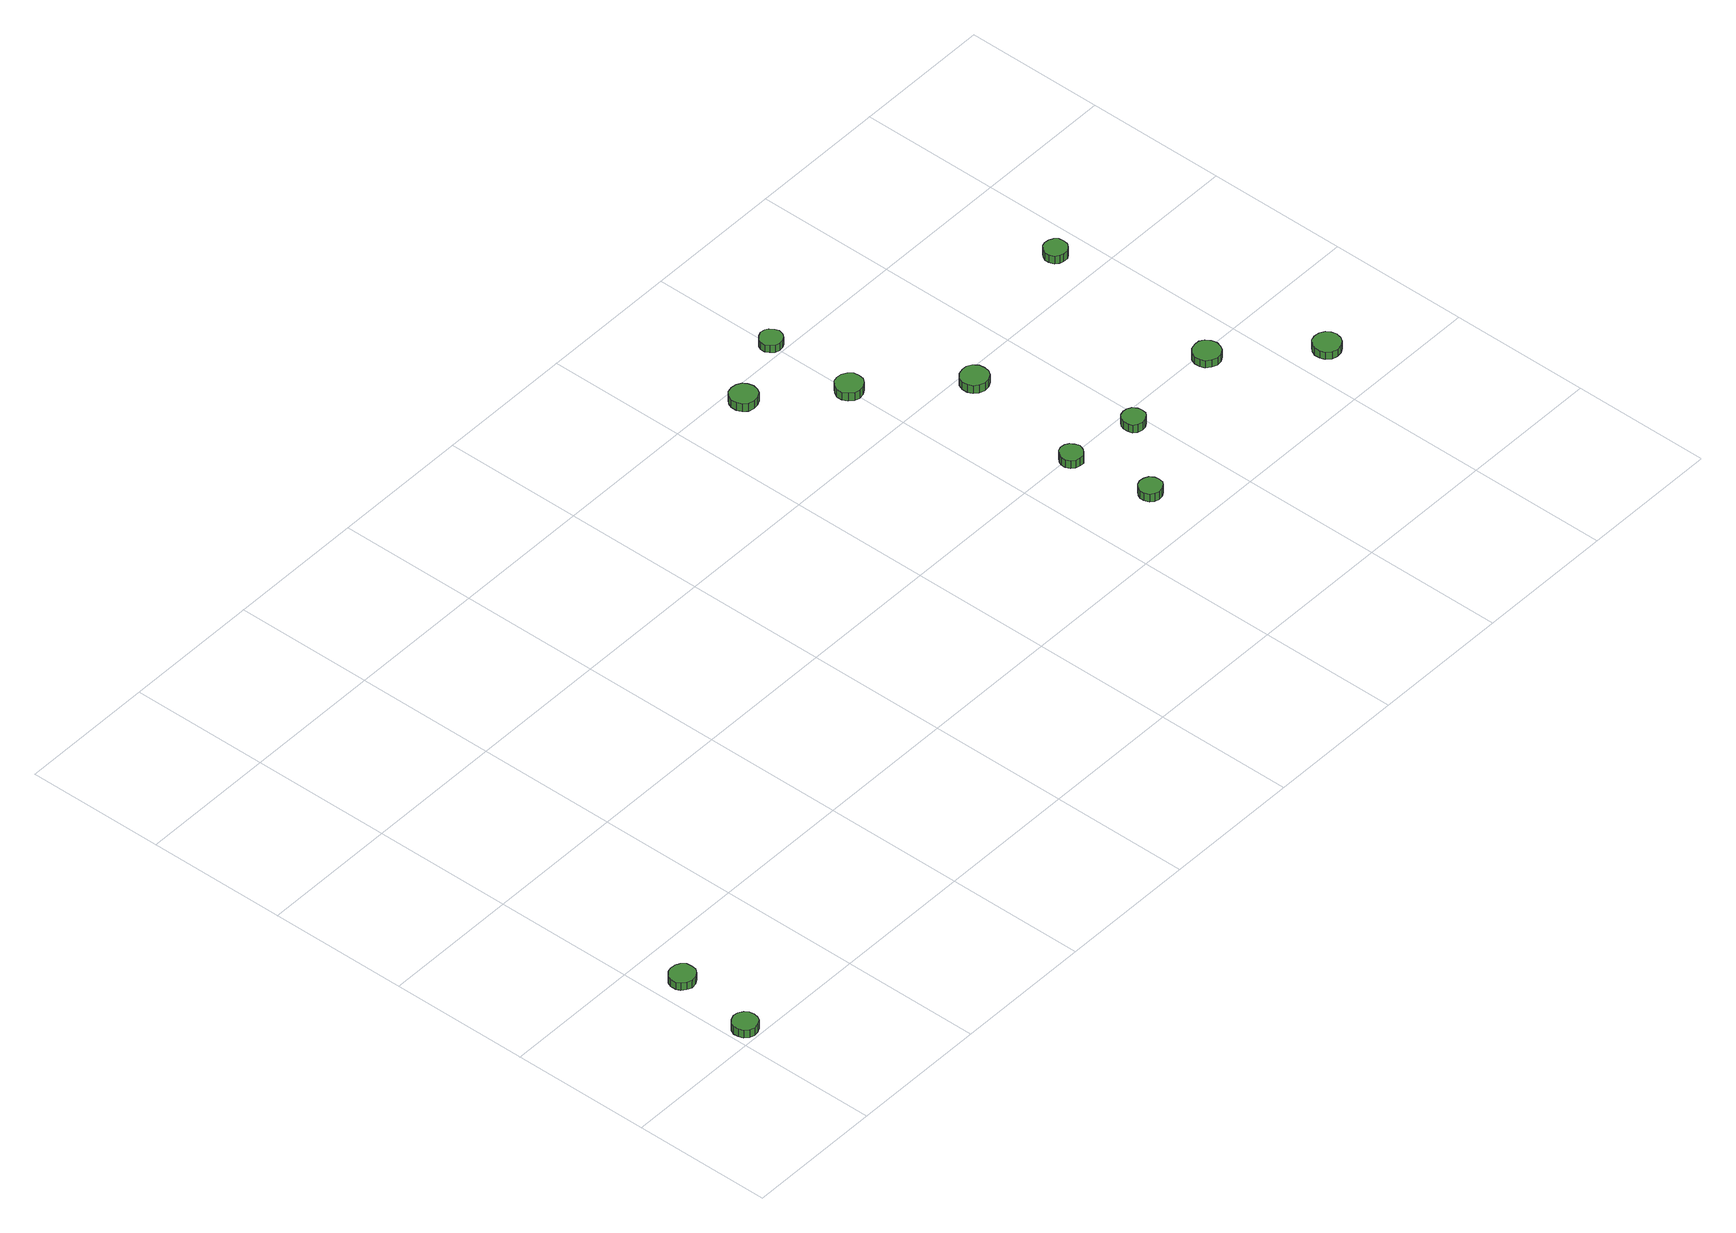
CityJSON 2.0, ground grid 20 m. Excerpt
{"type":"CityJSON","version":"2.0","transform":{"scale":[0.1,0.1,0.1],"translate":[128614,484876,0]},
"CityObjects":{
"tree1":{"type":"SolitaryVegetationObject","attributes":{"function":"something"},"geometry":[{"type":"MultiSurface","lod":"1","boundaries":[[[0,1,2,3,4,5,6,7,8,9,10,11,12,13,14]],[[15,16,17,18,19,20,21,22,23,24,25,26,27,28,29]],[[0,29,28,1]],[[1,28,27,2]],[[2,27,26,3]],[[3,26,25,4]],[[4,25,24,5]],[[5,24,23,6]],[[6,23,22,7]],[[7,22,21,8]],[[8,21,20,9]],[[9,20,19,10]],[[10,19,18,11]],[[11,18,17,12]],[[12,17,16,13]],[[13,16,15,14]],[[14,15,29,0]]]}]},
"tree2":{"type":"SolitaryVegetationObject","attributes":{"function":"something"},"geometry":[{"type":"MultiSurface","lod":"1","boundaries":[[[30,31,32,33,34,35,36,37,38,39,40,41,42,43,44]],[[45,46,47,48,49,50,51,52,53,54,55,56,57,58,59]],[[30,59,58,31]],[[31,58,57,32]],[[32,57,56,33]],[[33,56,55,34]],[[34,55,54,35]],[[35,54,53,36]],[[36,53,52,37]],[[37,52,51,38]],[[38,51,50,39]],[[39,50,49,40]],[[40,49,48,41]],[[41,48,47,42]],[[42,47,46,43]],[[43,46,45,44]],[[44,45,59,30]]]}]},
"tree3":{"type":"SolitaryVegetationObject","attributes":{"function":"something"},"geometry":[{"type":"MultiSurface","lod":"1","boundaries":[[[60,61,62,63,64,65,66,67,68,69,70,71,72,73,74]],[[75,76,77,78,79,80,81,82,83,84,85,86,87,88,89]],[[60,89,88,61]],[[61,88,87,62]],[[62,87,86,63]],[[63,86,85,64]],[[64,85,84,65]],[[65,84,83,66]],[[66,83,82,67]],[[67,82,81,68]],[[68,81,80,69]],[[69,80,79,70]],[[70,79,78,71]],[[71,78,77,72]],[[72,77,76,73]],[[73,76,75,74]],[[74,75,89,60]]]}]},
"tree4":{"type":"SolitaryVegetationObject","attributes":{"function":"something"},"geometry":[{"type":"MultiSurface","lod":"1","boundaries":[[[90,91,92,93,94,95,96,97,98,99,100,101,102,103,104]],[[105,106,107,108,109,110,111,112,113,114,115,116,117,118,119]],[[90,119,118,91]],[[91,118,117,92]],[[92,117,116,93]],[[93,116,115,94]],[[94,115,114,95]],[[95,114,113,96]],[[96,113,112,97]],[[97,112,111,98]],[[98,111,110,99]],[[99,110,109,100]],[[100,109,108,101]],[[101,108,107,102]],[[102,107,106,103]],[[103,106,105,104]],[[104,105,119,90]]]}]},
"tree5":{"type":"SolitaryVegetationObject","attributes":{"function":"something"},"geometry":[{"type":"MultiSurface","lod":"1","boundaries":[[[120,121,122,123,124,125,126,127,128,129,130,131,132,133,134]],[[135,136,137,138,139,140,141,142,143,144,145,146,147,148,149]],[[120,149,148,121]],[[121,148,147,122]],[[122,147,146,123]],[[123,146,145,124]],[[124,145,144,125]],[[125,144,143,126]],[[126,143,142,127]],[[127,142,141,128]],[[128,141,140,129]],[[129,140,139,130]],[[130,139,138,131]],[[131,138,137,132]],[[132,137,136,133]],[[133,136,135,134]],[[134,135,149,120]]]}]},
"tree6":{"type":"SolitaryVegetationObject","attributes":{"function":"something"},"geometry":[{"type":"MultiSurface","lod":"1","boundaries":[[[150,151,152,153,154,155,156,157,158,159,160,161,162,163,164]],[[165,166,167,168,169,170,171,172,173,174,175,176,177,178,179]],[[150,179,178,151]],[[151,178,177,152]],[[152,177,176,153]],[[153,176,175,154]],[[154,175,174,155]],[[155,174,173,156]],[[156,173,172,157]],[[157,172,171,158]],[[158,171,170,159]],[[159,170,169,160]],[[160,169,168,161]],[[161,168,167,162]],[[162,167,166,163]],[[163,166,165,164]],[[164,165,179,150]]]}]},
"tree7":{"type":"SolitaryVegetationObject","attributes":{"function":"something"},"geometry":[{"type":"MultiSurface","lod":"1","boundaries":[[[180,181,182,183,184,185,186,187,188,189,190,191,192,193,194]],[[195,196,197,198,199,200,201,202,203,204,205,206,207,208,209]],[[180,209,208,181]],[[181,208,207,182]],[[182,207,206,183]],[[183,206,205,184]],[[184,205,204,185]],[[185,204,203,186]],[[186,203,202,187]],[[187,202,201,188]],[[188,201,200,189]],[[189,200,199,190]],[[190,199,198,191]],[[191,198,197,192]],[[192,197,196,193]],[[193,196,195,194]],[[194,195,209,180]]]}]},
"tree8":{"type":"SolitaryVegetationObject","attributes":{"function":"something"},"geometry":[{"type":"MultiSurface","lod":"1","boundaries":[[[210,211,212,213,214,215,216,217,218,219,220,221,222,223,224]],[[225,226,227,228,229,230,231,232,233,234,235,236,237,238,239]],[[210,239,238,211]],[[211,238,237,212]],[[212,237,236,213]],[[213,236,235,214]],[[214,235,234,215]],[[215,234,233,216]],[[216,233,232,217]],[[217,232,231,218]],[[218,231,230,219]],[[219,230,229,220]],[[220,229,228,221]],[[221,228,227,222]],[[222,227,226,223]],[[223,226,225,224]],[[224,225,239,210]]]}]},
"tree9":{"type":"SolitaryVegetationObject","attributes":{"function":"something"},"geometry":[{"type":"MultiSurface","lod":"1","boundaries":[[[240,241,242,243,244,245,246,247,248,249,250,251,252,253,254]],[[255,256,257,258,259,260,261,262,263,264,265,266,267,268,269]],[[240,269,268,241]],[[241,268,267,242]],[[242,267,266,243]],[[243,266,265,244]],[[244,265,264,245]],[[245,264,263,246]],[[246,263,262,247]],[[247,262,261,248]],[[248,261,260,249]],[[249,260,259,250]],[[250,259,258,251]],[[251,258,257,252]],[[252,257,256,253]],[[253,256,255,254]],[[254,255,269,240]]]}]},
"tree10":{"type":"SolitaryVegetationObject","attributes":{"function":"something"},"geometry":[{"type":"MultiSurface","lod":"1","boundaries":[[[270,271,272,273,274,275,276,277,278,279,280,281,282,283,284]],[[285,286,287,288,289,290,291,292,293,294,295,296,297,298,299]],[[270,299,298,271]],[[271,298,297,272]],[[272,297,296,273]],[[273,296,295,274]],[[274,295,294,275]],[[275,294,293,276]],[[276,293,292,277]],[[277,292,291,278]],[[278,291,290,279]],[[279,290,289,280]],[[280,289,288,281]],[[281,288,287,282]],[[282,287,286,283]],[[283,286,285,284]],[[284,285,299,270]]]}]},
"tree11":{"type":"SolitaryVegetationObject","attributes":{"function":"something"},"geometry":[{"type":"MultiSurface","lod":"1","boundaries":[[[300,301,302,303,304,305,306,307,308,309,310,311,312,313,314]],[[315,316,317,318,319,320,321,322,323,324,325,326,327,328,329]],[[300,329,328,301]],[[301,328,327,302]],[[302,327,326,303]],[[303,326,325,304]],[[304,325,324,305]],[[305,324,323,306]],[[306,323,322,307]],[[307,322,321,308]],[[308,321,320,309]],[[309,320,319,310]],[[310,319,318,311]],[[311,318,317,312]],[[312,317,316,313]],[[313,316,315,314]],[[314,315,329,300]]]}]},
"tree12":{"type":"SolitaryVegetationObject","attributes":{"function":"something"},"geometry":[{"type":"MultiSurface","lod":"1","boundaries":[[[330,331,332,333,334,335,336,337,338,339,340,341,342,343,344]],[[345,346,347,348,349,350,351,352,353,354,355,356,357,358,359]],[[330,359,358,331]],[[331,358,357,332]],[[332,357,356,333]],[[333,356,355,334]],[[334,355,354,335]],[[335,354,353,336]],[[336,353,352,337]],[[337,352,351,338]],[[338,351,350,339]],[[339,350,349,340]],[[340,349,348,341]],[[341,348,347,342]],[[342,347,346,343]],[[343,346,345,344]],[[344,345,359,330]]]}]}
},
"vertices":[
[40,20,19],[39,27,19],[35,33,19],[28,37,19],[21,38,19],[14,35,19],[9,31,19],[6,24,19],[6,17,19],[9,10,19],[14,5,19],[21,3,19],[28,4,19],[35,7,19],[39,13,19],[39,13,6],[35,7,6],[28,4,6],[21,3,6],[14,5,6],[9,10,6],[6,17,6],[6,24,6],[9,31,6],[14,35,6],[21,38,6],[28,37,6],[35,33,6],[39,27,6],[40,20,6],
[58,138,17],[57,146,17],[52,152,17],[46,155,17],[38,156,17],[31,154,17],[25,149,17],[22,142,17],[22,134,17],[25,128,17],[31,123,17],[38,120,17],[46,121,17],[52,125,17],[57,131,17],[57,131,5],[52,125,5],[46,121,5],[38,120,5],[31,123,5],[25,128,5],[22,134,5],[22,142,5],[25,149,5],[31,154,5],[38,156,5],[46,155,5],[52,152,5],[57,146,5],[58,138,5],
[911,770,28],[909,778,28],[905,784,28],[898,788,28],[890,789,28],[882,787,28],[876,781,28],[873,774,28],[873,766,28],[876,759,28],[882,753,28],[890,751,28],[898,752,28],[905,756,28],[909,762,28],[909,762,15],[905,756,15],[898,752,15],[890,751,15],[882,753,15],[876,759,15],[873,766,15],[873,774,15],[876,781,15],[882,787,15],[890,789,15],[898,788,15],[905,784,15],[909,778,15],[911,770,15],
[1111,274,28],[1110,280,28],[1106,286,28],[1100,289,28],[1093,290,28],[1087,288,28],[1082,283,28],[1079,277,28],[1079,271,28],[1082,264,28],[1087,260,28],[1093,258,28],[1100,259,28],[1106,262,28],[1110,267,28],[1110,267,15],[1106,262,15],[1100,259,15],[1093,258,15],[1087,260,15],[1082,264,15],[1079,271,15],[1079,277,15],[1082,283,15],[1087,288,15],[1093,290,15],[1100,289,15],[1106,286,15],[1110,280,15],[1111,274,15],
[1094,390,27],[1092,396,27],[1088,402,27],[1083,405,27],[1076,406,27],[1070,404,27],[1065,399,27],[1062,393,27],[1062,386,27],[1065,380,27],[1070,376,27],[1076,374,27],[1083,374,27],[1088,378,27],[1092,383,27],[1092,383,14],[1088,378,14],[1083,374,14],[1076,374,14],[1070,376,14],[1065,380,14],[1062,386,14],[1062,393,14],[1065,399,14],[1070,404,14],[1076,406,14],[1083,405,14],[1088,402,14],[1092,396,14],[1094,390,14],
[1013,684,26],[1012,692,26],[1007,698,26],[1000,702,26],[992,703,26],[985,701,26],[979,695,26],[975,688,26],[975,680,26],[979,673,26],[985,667,26],[992,665,26],[1000,666,26],[1007,670,26],[1012,676,26],[1012,676,13],[1007,670,13],[1000,666,13],[992,665,13],[985,667,13],[979,673,13],[975,680,13],[975,688,13],[979,695,13],[985,701,13],[992,703,13],[1000,702,13],[1007,698,13],[1012,692,13],[1013,684,13],
[1009,812,28],[1007,818,28],[1003,824,28],[998,827,28],[991,828,28],[985,825,28],[980,821,28],[977,815,28],[977,809,28],[980,803,28],[985,798,28],[991,796,28],[998,797,28],[1003,800,28],[1007,805,28],[1007,805,16],[1003,800,16],[998,797,16],[991,796,16],[985,798,16],[980,803,16],[977,809,16],[977,815,16],[980,821,16],[985,825,16],[991,828,16],[998,827,16],[1003,824,16],[1007,818,16],[1009,812,16],
[1127,575,25],[1126,583,25],[1121,590,25],[1114,594,25],[1106,594,25],[1098,592,25],[1092,587,25],[1089,579,25],[1089,571,25],[1092,564,25],[1098,559,25],[1106,556,25],[1114,557,25],[1121,561,25],[1126,567,25],[1126,567,12],[1121,561,12],[1114,557,12],[1106,556,12],[1098,559,12],[1092,564,12],[1089,571,12],[1089,579,12],[1092,587,12],[1098,592,12],[1106,594,12],[1114,594,12],[1121,590,12],[1126,583,12],[1127,575,12],
[1197,376,24],[1196,382,24],[1192,388,24],[1186,391,24],[1180,392,24],[1173,390,24],[1168,385,24],[1166,379,24],[1166,372,24],[1168,366,24],[1173,362,24],[1180,360,24],[1186,361,24],[1192,364,24],[1196,369,24],[1196,369,11],[1192,364,11],[1186,361,11],[1180,360,11],[1173,362,11],[1168,366,11],[1166,372,11],[1166,379,11],[1168,385,11],[1173,390,11],[1180,392,11],[1186,391,11],[1192,388,11],[1196,382,11],[1197,376,11],
[1354,387,22],[1352,395,22],[1348,402,22],[1341,406,22],[1333,406,22],[1325,404,22],[1319,399,22],[1316,391,22],[1316,383,22],[1319,376,22],[1325,371,22],[1333,368,22],[1341,369,22],[1348,373,22],[1352,379,22],[1352,379,10],[1348,373,10],[1341,369,10],[1333,368,10],[1325,371,10],[1319,376,10],[1316,383,10],[1316,391,10],[1319,399,10],[1325,404,10],[1333,406,10],[1341,406,10],[1348,402,10],[1352,395,10],[1354,387,10],
[1463,283,23],[1461,291,23],[1457,297,23],[1450,301,23],[1442,302,23],[1434,300,23],[1428,294,23],[1425,287,23],[1425,279,23],[1428,272,23],[1434,266,23],[1442,264,23],[1450,265,23],[1457,269,23],[1461,275,23],[1461,275,11],[1457,269,11],[1450,265,11],[1442,264,11],[1434,266,11],[1428,272,11],[1425,279,11],[1425,287,11],[1428,294,11],[1434,300,11],[1442,302,11],[1450,301,11],[1457,297,11],[1461,291,11],[1463,283,11],
[1368,652,26],[1367,659,26],[1363,664,26],[1357,667,26],[1350,668,26],[1344,666,26],[1339,661,26],[1336,655,26],[1336,649,26],[1339,642,26],[1344,638,26],[1350,636,26],[1357,636,26],[1363,640,26],[1367,645,26],[1367,645,13],[1363,640,13],[1357,636,13],[1350,636,13],[1344,638,13],[1339,642,13],[1336,649,13],[1336,655,13],[1339,661,13],[1344,666,13],[1350,668,13],[1357,667,13],[1363,664,13],[1367,659,13],[1368,652,13]
]}
